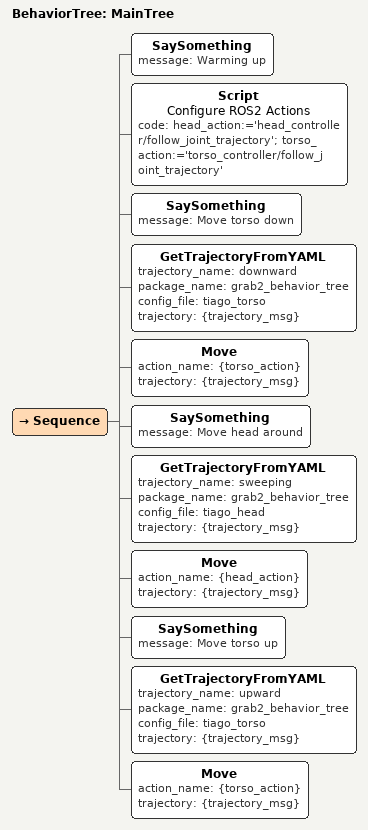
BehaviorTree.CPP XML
<?xml version="1.0" encoding="UTF-8"?>
<root BTCPP_format="4">
  <BehaviorTree ID="MainTree" main_tree_to_execute="MainTree">
    <Sequence>
      <SaySomething message="Warming up"/>
      <Script name="Configure ROS2 Actions" code=" head_action:='head_controller/follow_joint_trajectory'; torso_action:='torso_controller/follow_joint_trajectory'"/>

      <SaySomething message="Move torso down"/>
      <GetTrajectoryFromYAML trajectory_name="downward" package_name="grab2_behavior_tree" config_file="tiago_torso" trajectory="{trajectory_msg}"/>
      <Move action_name="{torso_action}" trajectory="{trajectory_msg}"/>

      <SaySomething message="Move head around"/>
      <GetTrajectoryFromYAML trajectory_name="sweeping" package_name="grab2_behavior_tree" config_file="tiago_head" trajectory="{trajectory_msg}"/>
      <Move action_name="{head_action}" trajectory="{trajectory_msg}"/>

      <SaySomething message="Move torso up"/>
      <GetTrajectoryFromYAML trajectory_name="upward" package_name="grab2_behavior_tree" config_file="tiago_torso" trajectory="{trajectory_msg}"/>
      <Move action_name="{torso_action}" trajectory="{trajectory_msg}"/>

    </Sequence>
  </BehaviorTree>
</root>
